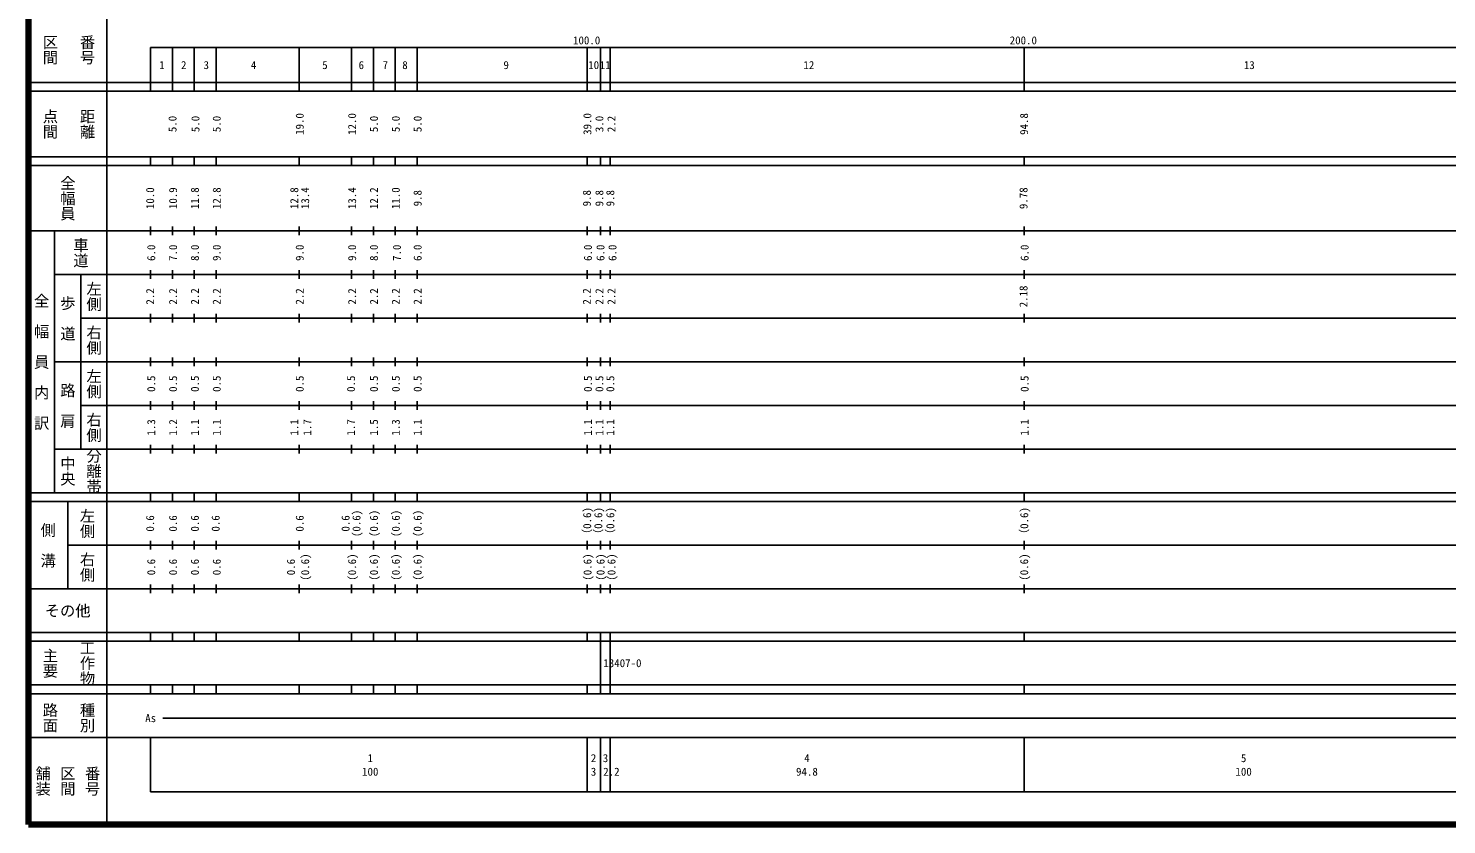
# Model space of a CAD drawing. Units: millimetres on the paper, enlarged 1000 times. Extents: x 40000 to 680000, y 20000 to 380000.
# Drawn here: x 40000 to 364779, y 20000 to 202409 of the extents above; entities that cross this region are included whole.
import ezdxf
from ezdxf.enums import TextEntityAlignment as Align

# ---------------------------------------------------------------- set-up
doc = ezdxf.new("R2010")
doc.units = ezdxf.units.MM
doc.header["$LTSCALE"] = 1000
doc.layers.add('M-TTL', color=2, linetype='Continuous', lineweight=140)
doc.layers.add('M-TTL-BAND', color=7, linetype='Continuous', lineweight=25)
doc.styles.add('@ＭＳ ゴシック', font='')
doc.styles.add('ＭＳ ゴシック', font='')
doc.styles.get('@ＭＳ ゴシック').set_extended_font_data('@MS Gothic')
doc.styles.get('ＭＳ ゴシック').set_extended_font_data('MS Gothic')

msp = doc.modelspace()

# ---------------------------------------------------------------- linework, layer by layer
at = {"layer": 'M-TTL'}
for p, q in [((40000, 380000), (40000, 20000)), ((40000, 20000), (680000, 20000))]:
    msp.add_line(p, q, dxfattribs=at)
at = {"layer": 'M-TTL-BAND'}
for p, q in [((58000, 370000), (58000, 20000)), ((68000, 198000), (579000, 198000)), ((68000, 198000), (68000, 188000)), ((73000, 198000), (73000, 188000)), ((78000, 198000), (78000, 188000)), ((83000, 198000), (83000, 188000)), ((102000, 198000), (102000, 188000)), ((114000, 198000), (114000, 188000)), ((119000, 198000), (119000, 188000)), ((124000, 198000), (124000, 188000)), ((129000, 198000), (129000, 188000)), ((168000, 198000), (168000, 188000)), ((171000, 198000), (171000, 188000)), ((173200, 198000), (173200, 188000)), ((268000, 198000), (268000, 188000)), ((40000, 190000), (579000, 190000)), ((40000, 188000), (579000, 188000)), ((40000, 173000), (579000, 173000)), ((68000, 171000), (68000, 173000)), ((73000, 173000), (73000, 171000)), ((78000, 173000), (78000, 171000)), ((83000, 173000), (83000, 171000)), ((102000, 173000), (102000, 171000)), ((114000, 173000), (114000, 171000)), ((119000, 173000), (119000, 171000)), ((124000, 173000), (124000, 171000)), ((129000, 173000), (129000, 171000)), ((168000, 171000), (168000, 173000)), ((171000, 173000), (171000, 171000)), ((173200, 173000), (173200, 171000)), ((268000, 171000), (268000, 173000)), ((40000, 171000), (579000, 171000)), ((40000, 156000), (579000, 156000)), ((46000, 96000), (46000, 156000)), ((68000, 155000), (68000, 157000)), ((73000, 157000), (73000, 155000)), ((78000, 157000), (78000, 155000)), ((83000, 157000), (83000, 155000)), ((102000, 157000), (102000, 155000)), ((114000, 157000), (114000, 155000)), ((119000, 157000), (119000, 155000)), ((124000, 157000), (124000, 155000)), ((129000, 157000), (129000, 155000)), ((168000, 155000), (168000, 157000)), ((171000, 157000), (171000, 155000)), ((173200, 157000), (173200, 155000)), ((268000, 155000), (268000, 157000)), ((68000, 145000), (68000, 147000)), ((73000, 147000), (73000, 145000)), ((78000, 147000), (78000, 145000)), ((83000, 147000), (83000, 145000)), ((102000, 147000), (102000, 145000)), ((114000, 147000), (114000, 145000)), ((119000, 147000), (119000, 145000)), ((124000, 147000), (124000, 145000)), ((129000, 147000), (129000, 145000)), ((168000, 145000), (168000, 147000)), ((171000, 147000), (171000, 145000)), ((173200, 147000), (173200, 145000)), ((268000, 145000), (268000, 147000)), ((46000, 146000), (579000, 146000)), ((52000, 146000), (52000, 106000)), ((68000, 135000), (68000, 137000)), ((73000, 137000), (73000, 135000)), ((78000, 137000), (78000, 135000)), ((83000, 137000), (83000, 135000)), ((102000, 137000), (102000, 135000)), ((114000, 137000), (114000, 135000)), ((119000, 137000), (119000, 135000)), ((124000, 137000), (124000, 135000)), ((129000, 137000), (129000, 135000)), ((168000, 135000), (168000, 137000)), ((171000, 137000), (171000, 135000)), ((173200, 137000), (173200, 135000)), ((268000, 135000), (268000, 137000)), ((52000, 136000), (579000, 136000)), ((68000, 125000), (68000, 127000)), ((73000, 127000), (73000, 125000)), ((78000, 127000), (78000, 125000)), ((83000, 127000), (83000, 125000)), ((102000, 127000), (102000, 125000)), ((114000, 127000), (114000, 125000)), ((119000, 127000), (119000, 125000)), ((124000, 127000), (124000, 125000)), ((129000, 127000), (129000, 125000)), ((168000, 125000), (168000, 127000)), ((171000, 127000), (171000, 125000)), ((173200, 127000), (173200, 125000)), ((268000, 125000), (268000, 127000)), ((46000, 126000), (579000, 126000)), ((68000, 115000), (68000, 117000)), ((73000, 117000), (73000, 115000)), ((78000, 117000), (78000, 115000)), ((83000, 117000), (83000, 115000)), ((102000, 117000), (102000, 115000)), ((114000, 117000), (114000, 115000)), ((119000, 117000), (119000, 115000)), ((124000, 117000), (124000, 115000)), ((129000, 117000), (129000, 115000)), ((168000, 115000), (168000, 117000)), ((171000, 117000), (171000, 115000)), ((173200, 117000), (173200, 115000)), ((268000, 115000), (268000, 117000)), ((52000, 116000), (579000, 116000)), ((46000, 106000), (579000, 106000)), ((68000, 105000), (68000, 107000)), ((73000, 107000), (73000, 105000)), ((78000, 107000), (78000, 105000)), ((83000, 107000), (83000, 105000)), ((102000, 107000), (102000, 105000)), ((114000, 107000), (114000, 105000)), ((119000, 107000), (119000, 105000)), ((124000, 107000), (124000, 105000)), ((129000, 107000), (129000, 105000)), ((168000, 105000), (168000, 107000)), ((171000, 107000), (171000, 105000)), ((173200, 107000), (173200, 105000)), ((268000, 105000), (268000, 107000)), ((40000, 96000), (579000, 96000)), ((68000, 94000), (68000, 96000)), ((73000, 96000), (73000, 94000)), ((78000, 96000), (78000, 94000)), ((83000, 96000), (83000, 94000)), ((102000, 96000), (102000, 94000)), ((114000, 96000), (114000, 94000)), ((119000, 96000), (119000, 94000)), ((124000, 96000), (124000, 94000)), ((129000, 96000), (129000, 94000)), ((168000, 94000), (168000, 96000)), ((171000, 96000), (171000, 94000)), ((173200, 96000), (173200, 94000)), ((268000, 94000), (268000, 96000)), ((40000, 94000), (579000, 94000)), ((49000, 94000), (49000, 74000)), ((68000, 83000), (68000, 85000)), ((73000, 85000), (73000, 83000)), ((78000, 85000), (78000, 83000)), ((83000, 85000), (83000, 83000)), ((102000, 85000), (102000, 83000)), ((114000, 85000), (114000, 83000)), ((119000, 85000), (119000, 83000)), ((124000, 85000), (124000, 83000)), ((129000, 85000), (129000, 83000)), ((168000, 83000), (168000, 85000)), ((171000, 85000), (171000, 83000)), ((173200, 85000), (173200, 83000)), ((268000, 83000), (268000, 85000)), ((49000, 84000), (579000, 84000)), ((68000, 73000), (68000, 75000)), ((73000, 75000), (73000, 73000)), ((78000, 75000), (78000, 73000)), ((83000, 75000), (83000, 73000)), ((102000, 75000), (102000, 73000)), ((114000, 75000), (114000, 73000)), ((119000, 75000), (119000, 73000)), ((124000, 75000), (124000, 73000)), ((129000, 75000), (129000, 73000)), ((168000, 73000), (168000, 75000)), ((171000, 75000), (171000, 73000)), ((173200, 75000), (173200, 73000)), ((268000, 73000), (268000, 75000)), ((40000, 74000), (579000, 74000)), ((40000, 64000), (579000, 64000)), ((40000, 62000), (579000, 62000)), ((68000, 62000), (68000, 64000)), ((73000, 64000), (73000, 62000)), ((78000, 64000), (78000, 62000)), ((83000, 64000), (83000, 62000)), ((102000, 64000), (102000, 62000)), ((114000, 64000), (114000, 62000)), ((119000, 64000), (119000, 62000)), ((124000, 64000), (124000, 62000)), ((129000, 64000), (129000, 62000)), ((168000, 62000), (168000, 64000)), ((171000, 64000), (171000, 52000)), ((173200, 64000), (173200, 52000)), ((268000, 62000), (268000, 64000)), ((40000, 52000), (579000, 52000)), ((68000, 50000), (68000, 52000)), ((73000, 52000), (73000, 50000)), ((78000, 52000), (78000, 50000)), ((83000, 52000), (83000, 50000)), ((102000, 52000), (102000, 50000)), ((114000, 52000), (114000, 50000)), ((119000, 52000), (119000, 50000)), ((124000, 52000), (124000, 50000)), ((129000, 52000), (129000, 50000)), ((168000, 50000), (168000, 52000)), ((171000, 52000), (171000, 50000)), ((173200, 52000), (173200, 50000)), ((268000, 50000), (268000, 52000)), ((40000, 50000), (579000, 50000)), ((70805, 44406), (565903, 44406)), ((40000, 40000), (579000, 40000)), ((68000, 40000), (68000, 27500)), ((168000, 40000), (168000, 27500)), ((171000, 40000), (171000, 27500)), ((173200, 40000), (173200, 27500)), ((268000, 40000), (268000, 27500)), ((68000, 27500), (579000, 27500))]:
    msp.add_line(p, q, dxfattribs=at)

# ---------------------------------------------------------------- texts
for s, height, rotation, style, p in [('区間', 2566, 270, '@ＭＳ ゴシック', (45000, 197500)), ('番号', 2566, 270, '@ＭＳ ゴシック', (53500, 197500)), ('点間', 2566, 270, '@ＭＳ ゴシック', (45000, 180500)), ('距離', 2566, 270, '@ＭＳ ゴシック', (53500, 180500)), ('5.0', 1833, 90, 'ＭＳ ゴシック', (73004, 180500)), ('5.0', 1833, 90, 'ＭＳ ゴシック', (78254, 180500)), ('5.0', 1833, 90, 'ＭＳ ゴシック', (83129, 180500)), ('19.0', 1833, 90, 'ＭＳ ゴシック', (102130, 180500)), ('12.0', 1833, 90, 'ＭＳ ゴシック', (114130, 180500)), ('5.0', 1833, 90, 'ＭＳ ゴシック', (119130, 180500)), ('5.0', 1833, 90, 'ＭＳ ゴシック', (124131, 180500)), ('5.0', 1833, 90, 'ＭＳ ゴシック', (129131, 180500)), ('39.0', 1833, 90, 'ＭＳ ゴシック', (168004, 180500)), ('3.0', 1833, 90, 'ＭＳ ゴシック', (170757, 180500)), ('2.2', 1833, 90, 'ＭＳ ゴシック', (173507, 180500)), ('94.8', 1833, 90, 'ＭＳ ゴシック', (268004, 180500)), ('全幅員', 2566, 270, '@ＭＳ ゴシック', (49000, 163500)), ('10.0', 1833, 90, 'ＭＳ ゴシック', (67879, 163500)), ('10.9', 1833, 90, 'ＭＳ ゴシック', (73129, 163500)), ('11.8', 1833, 90, 'ＭＳ ゴシック', (78129, 163500)), ('12.8', 1833, 90, 'ＭＳ ゴシック', (83129, 163500)), ('12.8', 1833, 90, 'ＭＳ ゴシック', (100880, 163500)), ('13.4', 1833, 90, 'ＭＳ ゴシック', (103380, 163500)), ('13.4', 1833, 90, 'ＭＳ ゴシック', (114130, 163500)), ('12.2', 1833, 90, 'ＭＳ ゴシック', (119130, 163500)), ('11.0', 1833, 90, 'ＭＳ ゴシック', (124131, 163500)), ('9.78', 1833, 90, 'ＭＳ ゴシック', (267879, 163500)), ('9.8', 1833, 90, 'ＭＳ ゴシック', (129131, 163500)), ('9.8', 1833, 90, 'ＭＳ ゴシック', (167879, 163500)), ('9.8', 1833, 90, 'ＭＳ ゴシック', (170757, 163500)), ('9.8', 1833, 90, 'ＭＳ ゴシック', (173257, 163500)), ('車道', 2566, 270, '@ＭＳ ゴシック', (52000, 151000)), ('6.0', 1833, 90, 'ＭＳ ゴシック', (68129, 151000)), ('7.0', 1833, 90, 'ＭＳ ゴシック', (73129, 151000)), ('8.0', 1833, 90, 'ＭＳ ゴシック', (78129, 151000)), ('9.0', 1833, 90, 'ＭＳ ゴシック', (83129, 151000)), ('9.0', 1833, 90, 'ＭＳ ゴシック', (102130, 151000)), ('9.0', 1833, 90, 'ＭＳ ゴシック', (114130, 151000)), ('8.0', 1833, 90, 'ＭＳ ゴシック', (119130, 151000)), ('7.0', 1833, 90, 'ＭＳ ゴシック', (124381, 151000)), ('6.0', 1833, 90, 'ＭＳ ゴシック', (129131, 151000)), ('6.0', 1833, 90, 'ＭＳ ゴシック', (168129, 151000)), ('6.0', 1833, 90, 'ＭＳ ゴシック', (171007, 151000)), ('6.0', 1833, 90, 'ＭＳ ゴシック', (173757, 151000)), ('6.0', 1833, 90, 'ＭＳ ゴシック', (268129, 151000)), ('左側', 2566, 270, '@ＭＳ ゴシック', (55000, 141000)), ('2.18', 1833, 90, 'ＭＳ ゴシック', (267879, 141000)), ('全\u3000幅\u3000員\u3000内\u3000訳', 2566, 270, '@ＭＳ ゴシック', (43000, 126000)), ('歩\u3000道', 2566, 270, '@ＭＳ ゴシック', (49000, 136000)), ('2.2', 1833, 90, 'ＭＳ ゴシック', (67879, 141000)), ('2.2', 1833, 90, 'ＭＳ ゴシック', (73129, 141000)), ('2.2', 1833, 90, 'ＭＳ ゴシック', (78129, 141000)), ('2.2', 1833, 90, 'ＭＳ ゴシック', (83129, 141000)), ('2.2', 1833, 90, 'ＭＳ ゴシック', (102130, 141000)), ('2.2', 1833, 90, 'ＭＳ ゴシック', (114130, 141000)), ('2.2', 1833, 90, 'ＭＳ ゴシック', (119130, 141000)), ('2.2', 1833, 90, 'ＭＳ ゴシック', (124131, 141000)), ('2.2', 1833, 90, 'ＭＳ ゴシック', (129131, 141000)), ('2.2', 1833, 90, 'ＭＳ ゴシック', (167879, 141000)), ('2.2', 1833, 90, 'ＭＳ ゴシック', (170757, 141000)), ('2.2', 1833, 90, 'ＭＳ ゴシック', (173507, 141000)), ('右側', 2566, 270, '@ＭＳ ゴシック', (55000, 131000)), ('左側', 2566, 270, '@ＭＳ ゴシック', (55000, 121000)), ('路\u3000肩', 2566, 270, '@ＭＳ ゴシック', (49000, 116000)), ('0.5', 1833, 90, 'ＭＳ ゴシック', (68129, 121000)), ('0.5', 1833, 90, 'ＭＳ ゴシック', (73129, 121000)), ('0.5', 1833, 90, 'ＭＳ ゴシック', (78129, 121000)), ('0.5', 1833, 90, 'ＭＳ ゴシック', (83129, 121000)), ('0.5', 1833, 90, 'ＭＳ ゴシック', (102130, 121000)), ('0.5', 1833, 90, 'ＭＳ ゴシック', (113880, 121000)), ('0.5', 1833, 90, 'ＭＳ ゴシック', (119130, 121000)), ('0.5', 1833, 90, 'ＭＳ ゴシック', (124131, 121000)), ('0.5', 1833, 90, 'ＭＳ ゴシック', (129131, 121000)), ('0.5', 1833, 90, 'ＭＳ ゴシック', (168129, 121000)), ('0.5', 1833, 90, 'ＭＳ ゴシック', (170757, 121000)), ('0.5', 1833, 90, 'ＭＳ ゴシック', (173257, 121000)), ('0.5', 1833, 90, 'ＭＳ ゴシック', (268129, 121000)), ('右側', 2566, 270, '@ＭＳ ゴシック', (55000, 111000)), ('1.3', 1833, 90, 'ＭＳ ゴシック', (68129, 111000)), ('1.2', 1833, 90, 'ＭＳ ゴシック', (73129, 111000)), ('1.1', 1833, 90, 'ＭＳ ゴシック', (78129, 111000)), ('1.1', 1833, 90, 'ＭＳ ゴシック', (83129, 111000)), ('1.1', 1833, 90, 'ＭＳ ゴシック', (100880, 111000)), ('1.7', 1833, 90, 'ＭＳ ゴシック', (103880, 111000)), ('1.7', 1833, 90, 'ＭＳ ゴシック', (113880, 111000)), ('1.5', 1833, 90, 'ＭＳ ゴシック', (119130, 111000)), ('1.3', 1833, 90, 'ＭＳ ゴシック', (124131, 111000)), ('1.1', 1833, 90, 'ＭＳ ゴシック', (129131, 111000)), ('1.1', 1833, 90, 'ＭＳ ゴシック', (168129, 111000)), ('1.1', 1833, 90, 'ＭＳ ゴシック', (170757, 111000)), ('1.1', 1833, 90, 'ＭＳ ゴシック', (173257, 111000)), ('1.1', 1833, 90, 'ＭＳ ゴシック', (268129, 111000)), ('中央', 2566, 270, '@ＭＳ ゴシック', (49000, 101000)), ('分離帯', 2566, 270, '@ＭＳ ゴシック', (55000, 101000)), ('左側', 2566, 270, '@ＭＳ ゴシック', (53500, 89000)), ('(0.6)', 1833, 90, 'ＭＳ ゴシック', (115130, 89000)), ('(0.6)', 1833, 90, 'ＭＳ ゴシック', (119130, 89000)), ('(0.6)', 1833, 90, 'ＭＳ ゴシック', (124131, 89000)), ('(0.6)', 1833, 90, 'ＭＳ ゴシック', (129131, 89000)), ('（0.6)', 1833, 90, 'ＭＳ ゴシック', (167958, 89000)), ('（0.6)', 1833, 90, 'ＭＳ ゴシック', (170507, 89000)), ('（0.6)', 1833, 90, 'ＭＳ ゴシック', (173257, 89000)), ('（0.6)', 1833, 90, 'ＭＳ ゴシック', (268050, 89000)), ('側\u3000溝', 2566, 270, '@ＭＳ ゴシック', (44500, 84000)), ('0.6', 1833, 90, 'ＭＳ ゴシック', (67879, 89000)), ('0.6', 1833, 90, 'ＭＳ ゴシック', (73129, 89000)), ('0.6', 1833, 90, 'ＭＳ ゴシック', (78129, 89000)), ('0.6', 1833, 90, 'ＭＳ ゴシック', (82879, 89000)), ('0.6', 1833, 90, 'ＭＳ ゴシック', (102130, 89000)), ('0.6', 1833, 90, 'ＭＳ ゴシック', (112630, 89000)), ('右側', 2566, 270, '@ＭＳ ゴシック', (53500, 79000)), ('(0.6)', 1833, 90, 'ＭＳ ゴシック', (103380, 79000)), ('(0.6)', 1833, 90, 'ＭＳ ゴシック', (114130, 79000)), ('(0.6)', 1833, 90, 'ＭＳ ゴシック', (119130, 79000)), ('(0.6)', 1833, 90, 'ＭＳ ゴシック', (124131, 79000)), ('(0.6)', 1833, 90, 'ＭＳ ゴシック', (129131, 79000)), ('(0.6)', 1833, 90, 'ＭＳ ゴシック', (168043, 79000)), ('(0.6)', 1833, 90, 'ＭＳ ゴシック', (171026, 79000)), ('(0.6)', 1833, 90, 'ＭＳ ゴシック', (173526, 79000)), ('(0.6)', 1833, 90, 'ＭＳ ゴシック', (268032, 79000)), ('0.6', 1833, 90, 'ＭＳ ゴシック', (68129, 79000)), ('0.6', 1833, 90, 'ＭＳ ゴシック', (73129, 79000)), ('0.6', 1833, 90, 'ＭＳ ゴシック', (78129, 79000)), ('0.6', 1833, 90, 'ＭＳ ゴシック', (83129, 79000)), ('0.6', 1833, 90, 'ＭＳ ゴシック', (100130, 79000)), ('工作物', 2566, 270, '@ＭＳ ゴシック', (53500, 57000)), ('主要', 2566, 270, '@ＭＳ ゴシック', (45000, 57000)), ('路面', 2566, 270, '@ＭＳ ゴシック', (45000, 44500)), ('種別', 2566, 270, '@ＭＳ ゴシック', (53500, 44500)), ('舗装', 2566, 270, '@ＭＳ ゴシック', (43333, 30000)), ('区間', 2566, 270, '@ＭＳ ゴシック', (49000, 30000)), ('番号', 2566, 270, '@ＭＳ ゴシック', (54667, 30000))]:
    msp.add_text(s, height=height, rotation=rotation, dxfattribs=dict(at, style=style)).set_placement(p, align=Align.MIDDLE_CENTER)
at = {"layer": 'M-TTL-BAND', "style": 'ＭＳ ゴシック'}
for s, p in [('100.0', (167844, 198195)), ('200.0', (267844, 198195))]:
    msp.add_text(s, height=1833, dxfattribs=at).set_placement(p, align=Align.BOTTOM_CENTER)
for s, height, p in [('2', 1833, (75577, 194000)), ('3', 1833, (80744, 194000)), ('6', 1833, (116245, 194000)), ('8', 1833, (126246, 194000)), ('9', 1833, (149413, 194000)), ('10', 1833, (169453, 194000)), ('12', 1833, (218737, 194000)), ('13', 1833, (319592, 194000)), ('1', 1833, (70577, 194000)), ('4', 1833, (91578, 194000)), ('5', 1833, (107912, 194000)), ('7', 1833, (121745, 194000)), ('11', 1833, (172081, 194000)), ('その他', 2566, (49000, 69000)), ('13407-0', 1833, (176035, 57000)), ('As', 1833, (68006, 44406)), ('1', 1833, (118288, 35238)), ('2', 1833, (169418, 35238)), ('3', 1833, (172162, 35238)), ('4', 1833, (218288, 35238)), ('5', 1833, (318288, 35238)), ('100', 1833, (118288, 32131)), ('3', 1833, (169418, 32131)), ('2.2', 1833, (173518, 32131)), ('94.8', 1833, (218288, 32131)), ('100', 1833, (318288, 32131))]:
    msp.add_text(s, height=height, dxfattribs=at).set_placement(p, align=Align.MIDDLE_CENTER)

doc.saveas('drawing.dxf')
